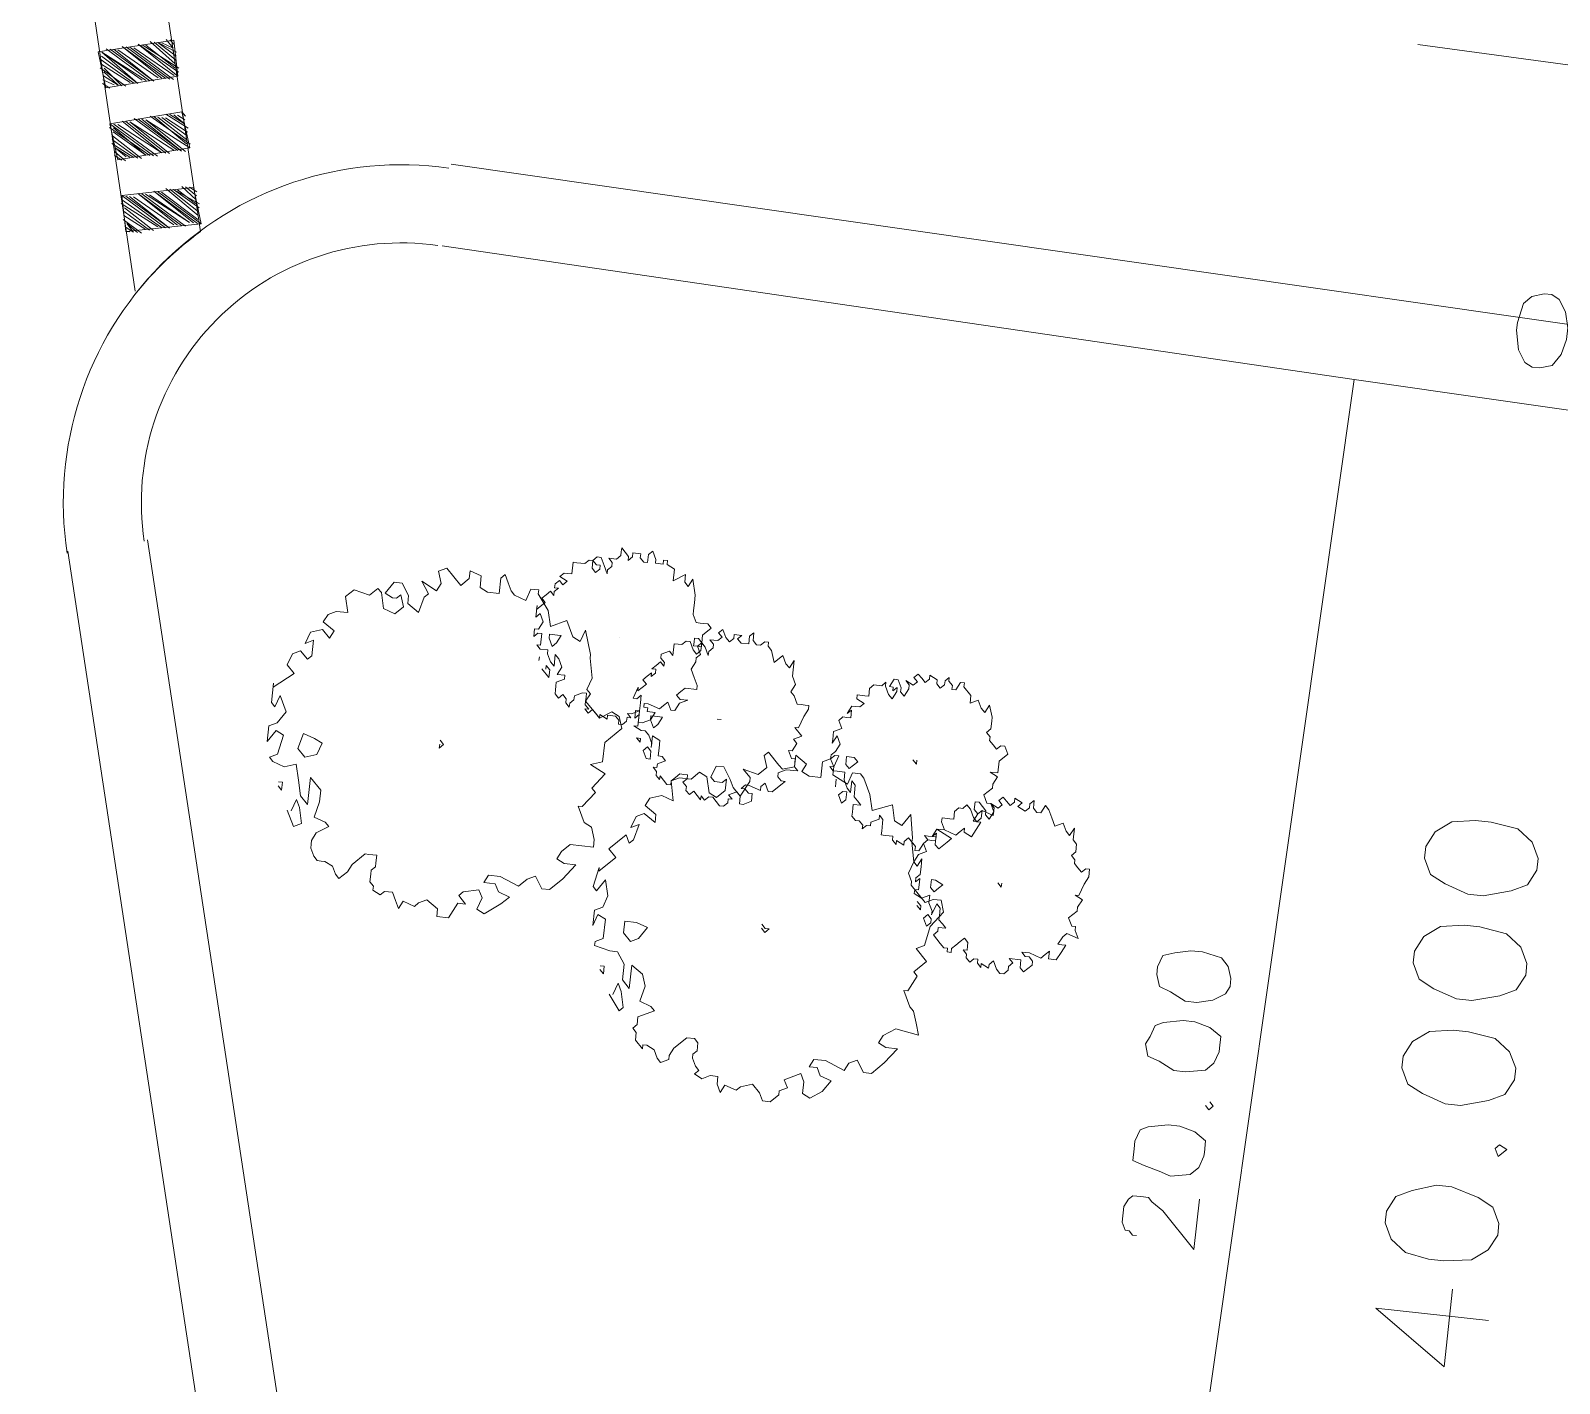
# Model space of a CAD drawing. Header units: metres. Extents: x -977055 to 805873, y -1033982 to 242021.
# Drawn here: x 2743.72 to 2764.55, y 965.5 to 983.92 of the extents above; entities that cross this region are included whole.
import ezdxf

# ---------------------------------------------------------------- set-up
doc = ezdxf.new("R2010")
doc.units = ezdxf.units.M
for name, color, linetype in [('PDF_acera', 7, 'Continuous'), ('PDF_areas por lote', 7, 'Continuous'), ('PDF_COTAS', 7, 'Continuous'), ('PDF_linea de centro', 7, 'Continuous'), ('PDF_LOTES', 7, 'Continuous'), ('PDF_PASO DE CEBRA', 7, 'Continuous'), ('PDF_PLANTAS', 7, 'Continuous')]:
    doc.layers.add(name, color=color, linetype=linetype)

# ---------------------------------------------------------------- blocks, each defined once
blk = doc.blocks.new('CALLE')
at = {"layer": 'PDF_acera', "lineweight": 9}
for points in [[(-63.249984, -265.02336), (-35.943264, -257.82624)], [(-63.038304, -265.87008), (-35.731584, -258.67296)], [(-33.65712, -302.406048), (-32.768064, -302.533056), (-31.624992, -269.934336), (-31.32864, -261.509472)], [(-32.59872, -271.500768), (-32.217696, -261.509472)]]:
    blk.add_lwpolyline(points, dxfattribs=at)
for radius, start, end in [(3.662064, 357.9894971, 104.7491463), (2.815344, 357.9895017, 104.7491377)]:
    blk.add_arc((-35.03304, -261.361296), radius, start, end, dxfattribs=at)
at = {"layer": 'PDF_areas por lote', "lineweight": 9}
blk.add_lwpolyline([(-42.590016, -274.040928), (-42.590016, -272.813184), (-43.140384, -273.617568), (-42.293664, -273.617568)], dxfattribs=at)
for points in [[(-41.658624, -272.813184), (-41.827968, -272.897856), (-41.954976, -273.0672), (-41.997312, -273.321216), (-41.997312, -273.49056), (-41.954976, -273.786912), (-41.827968, -273.956256), (-41.658624, -274.040928), (-41.531616, -274.040928), (-41.362272, -273.956256), (-41.2776, -273.786912), (-41.192928, -273.49056), (-41.192928, -273.321216), (-41.2776, -273.0672), (-41.362272, -272.897856), (-41.531616, -272.813184)], [(-39.965184, -272.813184), (-40.134528, -272.897856), (-40.2192, -273.0672), (-40.303872, -273.321216), (-40.303872, -273.49056), (-40.2192, -273.786912), (-40.134528, -273.956256), (-39.965184, -274.040928), (-39.838176, -274.040928), (-39.668832, -273.956256), (-39.541824, -273.786912), (-39.499488, -273.49056), (-39.499488, -273.321216), (-39.541824, -273.0672), (-39.668832, -272.897856), (-39.838176, -272.813184)], [(-38.822112, -272.813184), (-38.991456, -272.897856), (-39.076128, -273.0672), (-39.1608, -273.321216), (-39.1608, -273.49056), (-39.076128, -273.786912), (-38.991456, -273.956256), (-38.822112, -274.040928), (-38.695104, -274.040928), (-38.52576, -273.956256), (-38.398752, -273.786912), (-38.356416, -273.49056), (-38.356416, -273.321216), (-38.398752, -273.0672), (-38.52576, -272.897856), (-38.695104, -272.813184)], [(-37.67904, -272.813184), (-37.848384, -272.897856), (-37.933056, -273.0672), (-38.017728, -273.321216), (-38.017728, -273.49056), (-37.933056, -273.786912), (-37.848384, -273.956256), (-37.67904, -274.040928), (-37.552032, -274.040928), (-37.382688, -273.956256), (-37.25568, -273.786912), (-37.213344, -273.49056), (-37.213344, -273.321216), (-37.25568, -273.0672), (-37.382688, -272.897856), (-37.552032, -272.813184)], [(-40.727232, -273.91392), (-40.811904, -273.956256), (-40.727232, -274.040928), (-40.684896, -273.956256)]]:
    blk.add_lwpolyline(points, close=True, dxfattribs=at)
at = {"layer": 'PDF_COTAS', "lineweight": 9}
for points in [[(-42.081984, -270.146016), (-42.081984, -270.10368), (-42.039648, -270.061344), (-42.039648, -270.019008), (-41.954976, -269.976672), (-41.785632, -269.976672), (-41.70096, -270.019008), (-41.658624, -270.061344), (-41.658624, -270.146016), (-41.658624, -270.230688), (-41.70096, -270.273024), (-41.785632, -270.400032), (-42.166656, -270.781056), (-41.616288, -270.781056)], [(-40.600224, -270.73872), (-40.64256, -270.781056), (-40.600224, -270.823392), (-40.557888, -270.781056)]]:
    blk.add_lwpolyline(points, dxfattribs=at)
for points in [[(-41.150592, -270.019008), (-41.2776, -270.019008), (-41.319936, -270.146016), (-41.362272, -270.31536), (-41.404608, -270.442368), (-41.362272, -270.654048), (-41.2776, -270.73872), (-41.150592, -270.781056), (-41.108256, -270.781056), (-40.981248, -270.781056), (-40.896576, -270.654048), (-40.85424, -270.484704), (-40.85424, -270.357696), (-40.896576, -270.146016), (-40.938912, -270.061344), (-41.06592, -270.019008)], [(-40.00752, -270.019008), (-40.134528, -270.061344), (-40.176864, -270.188352), (-40.261536, -270.357696), (-40.261536, -270.484704), (-40.2192, -270.696384), (-40.134528, -270.781056), (-40.00752, -270.823392), (-39.965184, -270.823392), (-39.838176, -270.823392), (-39.753504, -270.696384), (-39.711168, -270.52704), (-39.711168, -270.400032), (-39.753504, -270.188352), (-39.79584, -270.10368), (-39.922848, -270.061344)], [(-39.245472, -270.061344), (-39.37248, -270.10368), (-39.414816, -270.230688), (-39.499488, -270.400032), (-39.499488, -270.52704), (-39.457152, -270.696384), (-39.37248, -270.823392), (-39.287808, -270.865728), (-39.203136, -270.865728), (-39.076128, -270.823392), (-38.991456, -270.73872), (-38.94912, -270.52704), (-38.94912, -270.400032), (-38.991456, -270.230688), (-39.033792, -270.10368), (-39.1608, -270.061344)], [(-32.260032, -273.49056), (-32.217696, -273.617568), (-32.090688, -273.70224), (-31.921344, -273.744576), (-31.794336, -273.744576), (-31.624992, -273.70224), (-31.497984, -273.617568), (-31.455648, -273.532896), (-31.455648, -273.448224), (-31.497984, -273.321216), (-31.582656, -273.236544), (-31.794336, -273.194208), (-31.879008, -273.194208), (-32.090688, -273.236544), (-32.217696, -273.321216), (-32.260032, -273.405888)]]:
    blk.add_lwpolyline(points, close=True, dxfattribs=at)
at = {"layer": 'PDF_linea de centro', "lineweight": 9}
blk.add_lwpolyline([(-28.915488, -271.79712), (-29.00016, -274.97232)], dxfattribs=at)
at = {"layer": 'PDF_LOTES', "lineweight": 20}
blk.add_lwpolyline([(-32.59872, -271.500768), (-32.937408, -281.11104), (-48.89808, -280.560672), (-48.559392, -270.9504)], close=True, dxfattribs=at)
at = {"layer": 'PDF_PASO DE CEBRA', "lineweight": 9}
blk.add_lwpolyline([(-33.064416, -258.2496), (-25.570944, -256.302144), (-25.570944, -257.106528), (-32.344704, -258.88464, 0.067212622), (-33.100321, -258.250776)], format="xyb", dxfattribs=at)
for points in [[(-30.6936, -258.46128), (-30.312576, -258.376608), (-30.524256, -257.572224), (-30.90528, -257.699232)], [(-31.455648, -258.67296), (-31.074624, -258.545952), (-31.286304, -257.783904), (-31.667328, -257.910912)], [(-32.260032, -258.88464), (-31.879008, -258.757632), (-32.048352, -257.995584), (-32.429376, -258.080256)]]:
    blk.add_lwpolyline(points, close=True, dxfattribs=at)
for points in [[(-30.90528, -257.741568), (-30.862944, -257.656896)], [(-30.90528, -257.699232), (-30.90528, -257.699232)], [(-30.862944, -257.910912), (-30.6936, -257.61456)], [(-30.862944, -257.783904), (-30.820608, -257.656896)], [(-30.778272, -257.656896), (-30.862944, -257.82624), (-30.735936, -257.656896)], [(-30.862944, -257.868576), (-30.6936, -257.656896)], [(-30.820608, -257.953248), (-30.651264, -257.61456)], [(-30.820608, -257.995584), (-30.608928, -257.61456)], [(-30.566592, -257.61456), (-30.820608, -258.03792), (-30.524256, -257.61456), (-30.778272, -258.080256)], [(-30.778272, -258.122592), (-30.524256, -257.61456)], [(-30.778272, -258.164928), (-30.48192, -257.656896)], [(-30.48192, -257.699232), (-30.778272, -258.207264), (-30.48192, -257.741568)], [(-31.667328, -257.953248), (-31.624992, -257.868576)], [(-31.667328, -257.995584), (-31.582656, -257.868576)], [(-31.624992, -258.080256), (-31.497984, -257.82624)], [(-31.624992, -258.122592), (-31.455648, -257.82624)], [(-31.624992, -258.164928), (-31.413312, -257.82624)], [(-31.624992, -257.995584), (-31.54032, -257.868576), (-31.624992, -258.03792)], [(-31.582656, -258.2496), (-31.32864, -257.783904)], [(-31.582656, -258.291936), (-31.286304, -257.783904)], [(-31.370976, -257.82624), (-31.582656, -258.207264), (-31.32864, -257.82624)], [(-31.582656, -258.334272), (-31.286304, -257.82624)], [(-31.286304, -257.868576), (-31.54032, -258.376608), (-31.243968, -257.910912)], [(-30.735936, -258.2496), (-30.48192, -257.783904)], [(-30.735936, -258.291936), (-30.439584, -257.82624), (-30.735936, -258.334272)], [(-30.735936, -258.376608), (-30.439584, -257.868576)], [(-32.429376, -258.2496), (-32.302368, -258.03792)], [(-32.38704, -258.291936), (-32.260032, -258.03792)], [(-32.38704, -258.334272), (-32.217696, -258.03792)], [(-32.38704, -258.376608), (-32.17536, -258.03792), (-32.38704, -258.376608)], [(-32.344704, -258.418944), (-32.133024, -257.995584)], [(-32.344704, -258.46128), (-32.090688, -257.995584)], [(-32.344704, -258.503616), (-32.048352, -257.995584)], [(-32.048352, -258.03792), (-32.344704, -258.545952), (-32.048352, -258.080256)], [(-31.667328, -257.910912), (-31.667328, -257.910912)], [(-31.54032, -258.418944), (-31.243968, -257.953248)], [(-31.54032, -258.46128), (-31.243968, -257.995584), (-31.497984, -258.503616)], [(-31.497984, -258.545952), (-31.201632, -258.03792)], [(-30.735936, -258.418944), (-30.439584, -257.910912)], [(-30.6936, -258.418944), (-30.439584, -257.953248)], [(-30.6936, -258.46128), (-30.397248, -257.995584), (-30.651264, -258.46128)], [(-30.608928, -258.46128), (-30.397248, -258.03792)], [(-32.429376, -258.122592), (-32.429376, -258.080256)], [(-32.38704, -258.080256), (-32.429376, -258.164928), (-32.344704, -258.080256), (-32.429376, -258.207264)], [(-32.302368, -258.588288), (-32.048352, -258.122592)], [(-32.302368, -258.630624), (-32.006016, -258.164928), (-32.302368, -258.67296)], [(-32.302368, -258.715296), (-32.006016, -258.207264)], [(-31.201632, -258.080256), (-31.497984, -258.588288), (-31.201632, -258.122592)], [(-31.497984, -258.630624), (-31.201632, -258.164928), (-31.455648, -258.67296)], [(-31.413312, -258.67296), (-31.159296, -258.207264)], [(-30.608928, -258.418944), (-30.397248, -258.080256)], [(-30.566592, -258.418944), (-30.354912, -258.122592)], [(-30.524256, -258.418944), (-30.354912, -258.164928)], [(-30.48192, -258.418944), (-30.354912, -258.207264), (-30.439584, -258.418944)], [(-32.006016, -258.2496), (-32.260032, -258.757632), (-32.006016, -258.291936)], [(-32.260032, -258.799968), (-31.96368, -258.334272), (-32.260032, -258.842304)], [(-32.260032, -258.88464), (-31.96368, -258.376608)], [(-31.413312, -258.630624), (-31.159296, -258.2496)], [(-31.370976, -258.630624), (-31.159296, -258.291936)], [(-31.32864, -258.630624), (-31.159296, -258.334272)], [(-31.286304, -258.630624), (-31.159296, -258.376608)], [(-31.243968, -258.630624), (-31.11696, -258.376608)], [(-30.354912, -258.2496), (-30.397248, -258.376608), (-30.312576, -258.291936)], [(-30.354912, -258.376608), (-30.312576, -258.334272)], [(-32.217696, -258.842304), (-31.96368, -258.418944)], [(-32.17536, -258.842304), (-31.921344, -258.46128)], [(-32.133024, -258.842304), (-31.921344, -258.503616)], [(-32.090688, -258.842304), (-31.921344, -258.545952), (-32.048352, -258.842304)], [(-31.11696, -258.418944), (-31.201632, -258.588288), (-31.11696, -258.46128)], [(-31.159296, -258.588288), (-31.11696, -258.503616)], [(-31.11696, -258.588288), (-31.074624, -258.545952)], [(-32.048352, -258.799968), (-31.921344, -258.588288)], [(-32.006016, -258.799968), (-31.879008, -258.630624)], [(-31.96368, -258.799968), (-31.879008, -258.67296)], [(-31.921344, -258.799968), (-31.879008, -258.715296)], [(-31.879008, -258.757632), (-31.879008, -258.757632)]]:
    blk.add_lwpolyline(points, dxfattribs=at)
at = {"layer": 'PDF_PLANTAS', "lineweight": 9}
for points in [[(-35.77392, -262.610208), (-35.689248, -262.567872), (-35.731584, -262.525536), (-35.900928, -262.525536), (-35.900928, -262.398528), (-35.858592, -262.313856), (-35.731584, -262.313856), (-35.689248, -262.186848), (-35.77392, -262.186848), (-35.858592, -262.102176), (-35.77392, -262.017504), (-35.689248, -261.932832), (-35.731584, -261.84816), (-35.858592, -261.890496), (-35.943264, -261.84816), (-35.858592, -261.678816), (-35.9856, -261.763488), (-36.027936, -261.721152), (-36.19728, -261.678816), (-36.112608, -261.551808), (-36.027936, -261.551808), (-35.900928, -261.467136), (-35.900928, -261.382464), (-36.027936, -261.297792), (-36.070272, -261.382464), (-36.070272, -261.4248), (-36.027936, -261.467136), (-36.154944, -261.509472), (-36.239616, -261.4248), (-36.19728, -261.297792), (-36.027936, -261.255456), (-35.9856, -261.21312), (-36.070272, -261.128448), (-36.027936, -260.959104), (-36.112608, -260.874432), (-36.281952, -260.916768), (-36.281952, -260.78976), (-36.324288, -260.705088), (-36.40896, -260.662752), (-36.493632, -260.78976), (-36.578304, -260.747424), (-36.493632, -260.662752), (-36.535968, -260.535744), (-36.662976, -260.493408), (-36.62064, -260.57808), (-36.789984, -260.57808), (-36.83232, -260.535744), (-36.747648, -260.451072), (-36.789984, -260.3664), (-36.916992, -260.324064), (-37.001664, -260.408736), (-37.171008, -260.197056), (-37.128672, -260.197056), (-37.340352, -260.197056), (-37.382688, -260.239392), (-37.25568, -260.281728), (-37.425024, -260.3664), (-37.552032, -260.281728), (-37.594368, -260.197056), (-37.763712, -260.197056), (-37.636704, -260.281728), (-37.67904, -260.3664), (-37.89072, -260.324064), (-37.933056, -260.239392), (-37.975392, -260.281728), (-38.017728, -260.408736), (-37.975392, -260.535744), (-38.144736, -260.57808), (-38.31408, -260.620416), (-38.398752, -260.705088), (-38.1024, -260.705088), (-38.229408, -260.832096), (-38.356416, -260.832096), (-38.52576, -260.78976), (-38.568096, -260.916768), (-38.610432, -260.959104), (-38.695104, -260.832096), (-38.779776, -260.78976), (-38.822112, -260.78976), (-38.864448, -260.78976), (-38.94912, -260.832096), (-38.991456, -260.874432), (-38.991456, -260.916768), (-38.991456, -260.959104), (-39.033792, -261.043776), (-39.118464, -261.086112), (-39.1608, -261.128448), (-39.118464, -261.170784), (-39.076128, -261.21312), (-38.991456, -261.255456), (-38.864448, -261.382464), (-38.864448, -261.4248), (-38.864448, -261.509472), (-38.94912, -261.509472), (-38.991456, -261.509472), (-39.033792, -261.467136), (-39.076128, -261.467136), (-39.1608, -261.467136), (-39.203136, -261.509472), (-39.245472, -261.509472), (-39.287808, -261.594144), (-39.245472, -261.63648), (-39.245472, -261.721152), (-39.330144, -261.763488), (-39.414816, -261.805824), (-39.330144, -261.84816), (-39.37248, -261.975168), (-39.330144, -262.017504), (-39.287808, -262.102176), (-39.37248, -262.229184), (-39.457152, -262.229184), (-39.457152, -262.356192), (-39.37248, -262.398528), (-39.287808, -262.440864), (-39.287808, -262.525536), (-39.203136, -262.440864), (-39.1608, -262.4832), (-39.118464, -262.652544), (-39.203136, -262.69488), (-39.330144, -262.652544), (-39.37248, -262.737216), (-39.245472, -262.90656), (-39.1608, -262.991232), (-39.118464, -262.864224), (-39.033792, -262.821888), (-39.033792, -262.69488), (-38.94912, -262.737216), (-38.94912, -262.864224), (-39.033792, -263.075904), (-38.94912, -263.160576), (-38.906784, -263.245248), (-39.033792, -263.32992), (-39.033792, -263.414592), (-38.906784, -263.5416), (-38.73744, -263.668608), (-38.73744, -263.5416), (-38.695104, -263.456928), (-38.610432, -263.499264), (-38.52576, -263.583936), (-38.52576, -263.837952), (-38.441088, -263.837952), (-38.31408, -263.795616), (-38.271744, -263.710944), (-38.1024, -263.626272), (-38.1024, -263.668608), (-37.933056, -263.795616), (-37.89072, -263.75328), (-37.721376, -263.880288), (-37.636704, -263.710944), (-37.594368, -263.837952), (-37.382688, -263.837952), (-37.213344, -264.007296), (-37.086336, -263.96496), (-37.044, -263.880288), (-37.128672, -263.75328), (-37.044, -263.668608), (-36.959328, -263.583936), (-36.874656, -263.626272), (-36.83232, -263.583936), (-36.705312, -263.626272), (-36.493632, -263.583936), (-36.451296, -263.583936), (-36.19728, -263.499264), (-36.324288, -263.456928), (-36.281952, -263.372256), (-36.112608, -263.287584), (-36.19728, -263.11824), (-36.027936, -263.075904), (-35.858592, -262.948896), (-35.816256, -262.948896), (-35.816256, -262.864224), (-35.943264, -262.821888), (-35.900928, -262.69488), (-35.858592, -262.652544)], [(-37.636704, -260.57808), (-37.806048, -260.535744), (-37.89072, -260.620416), (-37.848384, -260.747424), (-37.721376, -260.78976), (-37.67904, -260.705088)], [(-35.35056, -264.17664), (-35.265888, -264.134304), (-35.308224, -264.091968), (-35.392896, -264.091968), (-35.392896, -264.049632), (-35.35056, -264.007296), (-35.308224, -264.007296), (-35.308224, -263.922624), (-35.35056, -263.922624), (-35.392896, -263.880288), (-35.35056, -263.880288), (-35.265888, -263.795616), (-35.308224, -263.795616), (-35.35056, -263.795616), (-35.392896, -263.75328), (-35.392896, -263.668608), (-35.435232, -263.710944), (-35.477568, -263.710944), (-35.519904, -263.668608), (-35.56224, -263.668608), (-35.477568, -263.626272), (-35.392896, -263.583936), (-35.392896, -263.5416), (-35.435232, -263.499264), (-35.477568, -263.5416), (-35.477568, -263.583936), (-35.519904, -263.583936), (-35.56224, -263.5416), (-35.519904, -263.499264), (-35.435232, -263.499264), (-35.435232, -263.456928), (-35.477568, -263.414592), (-35.477568, -263.32992), (-35.477568, -263.287584), (-35.604576, -263.287584), (-35.604576, -263.245248), (-35.604576, -263.202912), (-35.646912, -263.160576), (-35.689248, -263.245248), (-35.731584, -263.202912), (-35.689248, -263.160576), (-35.731584, -263.11824), (-35.77392, -263.11824), (-35.77392, -263.160576), (-35.816256, -263.11824), (-35.858592, -263.11824), (-35.816256, -263.075904), (-35.858592, -263.033568), (-35.900928, -262.991232), (-35.943264, -263.033568), (-36.027936, -262.948896), (-35.9856, -262.948896), (-36.112608, -262.948896), (-36.070272, -262.991232), (-36.154944, -263.033568), (-36.239616, -262.991232), (-36.239616, -262.948896), (-36.324288, -262.948896), (-36.281952, -262.991232), (-36.281952, -263.033568), (-36.40896, -263.033568), (-36.40896, -262.991232), (-36.451296, -263.033568), (-36.451296, -263.11824), (-36.493632, -263.11824), (-36.578304, -263.160576), (-36.62064, -263.202912), (-36.493632, -263.202912), (-36.535968, -263.245248), (-36.62064, -263.287584), (-36.705312, -263.245248), (-36.705312, -263.32992), (-36.747648, -263.32992), (-36.789984, -263.245248), (-36.83232, -263.245248), (-36.874656, -263.245248), (-36.916992, -263.245248), (-36.959328, -263.287584), (-36.916992, -263.32992), (-36.959328, -263.372256), (-37.001664, -263.372256), (-37.044, -263.414592), (-37.001664, -263.414592), (-36.959328, -263.456928), (-36.916992, -263.456928), (-36.874656, -263.5416), (-36.874656, -263.583936), (-36.916992, -263.583936), (-36.959328, -263.583936), (-37.001664, -263.583936), (-37.044, -263.626272), (-37.044, -263.583936), (-37.086336, -263.626272), (-37.044, -263.668608), (-37.086336, -263.710944), (-37.128672, -263.75328), (-37.086336, -263.75328), (-37.128672, -263.837952), (-37.086336, -263.837952), (-37.086336, -263.922624), (-37.128672, -263.96496), (-37.171008, -263.96496), (-37.171008, -264.007296), (-37.128672, -264.049632), (-37.086336, -264.049632), (-37.086336, -264.091968), (-37.044, -264.049632), (-37.044, -264.091968), (-37.001664, -264.17664), (-37.044, -264.17664), (-37.128672, -264.17664), (-37.128672, -264.218976), (-37.086336, -264.303648), (-37.001664, -264.345984), (-37.001664, -264.261312), (-36.959328, -264.261312), (-36.959328, -264.218976), (-36.916992, -264.218976), (-36.916992, -264.261312), (-36.959328, -264.38832), (-36.916992, -264.430656), (-36.874656, -264.472992), (-36.959328, -264.515328), (-36.959328, -264.557664), (-36.874656, -264.6), (-36.83232, -264.684672), (-36.83232, -264.6), (-36.789984, -264.557664), (-36.747648, -264.6), (-36.705312, -264.642336), (-36.705312, -264.769344), (-36.662976, -264.769344), (-36.578304, -264.727008), (-36.493632, -264.684672), (-36.40896, -264.727008), (-36.366624, -264.727008), (-36.324288, -264.769344), (-36.239616, -264.727008), (-36.239616, -264.769344), (-36.112608, -264.769344), (-36.027936, -264.854016), (-35.9856, -264.81168), (-35.9856, -264.769344), (-35.9856, -264.727008), (-35.9856, -264.684672), (-35.900928, -264.642336), (-35.858592, -264.642336), (-35.77392, -264.642336), (-35.689248, -264.642336), (-35.519904, -264.6), (-35.604576, -264.557664), (-35.56224, -264.515328), (-35.477568, -264.515328), (-35.56224, -264.38832), (-35.435232, -264.38832), (-35.392896, -264.303648), (-35.35056, -264.303648), (-35.35056, -264.261312), (-35.392896, -264.261312), (-35.392896, -264.17664)], [(-36.281952, -263.11824), (-36.324288, -263.11824), (-36.40896, -263.160576), (-36.366624, -263.202912), (-36.281952, -263.245248), (-36.281952, -263.202912)], [(-37.382688, -266.335776), (-37.298016, -266.29344), (-37.340352, -266.208768), (-37.509696, -266.208768), (-37.509696, -266.08176), (-37.46736, -265.997088), (-37.382688, -266.039424), (-37.298016, -265.912416), (-37.425024, -265.912416), (-37.46736, -265.785408), (-37.425024, -265.743072), (-37.298016, -265.616064), (-37.340352, -265.573728), (-37.46736, -265.616064), (-37.552032, -265.531392), (-37.509696, -265.362048), (-37.594368, -265.44672), (-37.636704, -265.44672), (-37.806048, -265.362048), (-37.721376, -265.277376), (-37.636704, -265.23504), (-37.509696, -265.150368), (-37.509696, -265.065696), (-37.636704, -265.02336), (-37.67904, -265.065696), (-37.67904, -265.150368), (-37.636704, -265.192704), (-37.763712, -265.192704), (-37.848384, -265.108032), (-37.806048, -265.02336), (-37.636704, -264.981024), (-37.594368, -264.896352), (-37.67904, -264.81168), (-37.67904, -264.684672), (-37.721376, -264.6), (-37.933056, -264.642336), (-37.89072, -264.515328), (-37.933056, -264.38832), (-38.017728, -264.345984), (-38.1024, -264.472992), (-38.187072, -264.472992), (-38.1024, -264.345984), (-38.144736, -264.261312), (-38.271744, -264.218976), (-38.229408, -264.303648), (-38.398752, -264.261312), (-38.441088, -264.218976), (-38.356416, -264.17664), (-38.441088, -264.091968), (-38.52576, -264.007296), (-38.610432, -264.091968), (-38.779776, -263.922624), (-38.73744, -263.922624), (-38.94912, -263.880288), (-38.991456, -263.922624), (-38.864448, -264.007296), (-39.033792, -264.049632), (-39.1608, -264.007296), (-39.203136, -263.922624), (-39.37248, -263.922624), (-39.245472, -263.96496), (-39.287808, -264.049632), (-39.499488, -264.049632), (-39.541824, -263.96496), (-39.58416, -263.96496), (-39.626496, -264.134304), (-39.626496, -264.218976), (-39.753504, -264.303648), (-39.922848, -264.303648), (-40.00752, -264.38832), (-39.753504, -264.38832), (-39.838176, -264.515328), (-39.965184, -264.557664), (-40.134528, -264.515328), (-40.176864, -264.642336), (-40.2192, -264.684672), (-40.303872, -264.515328), (-40.388544, -264.515328), (-40.43088, -264.472992), (-40.473216, -264.515328), (-40.557888, -264.515328), (-40.64256, -264.6), (-40.600224, -264.6), (-40.600224, -264.642336), (-40.64256, -264.727008), (-40.727232, -264.769344), (-40.769568, -264.81168), (-40.727232, -264.896352), (-40.684896, -264.896352), (-40.600224, -264.938688), (-40.473216, -265.065696), (-40.473216, -265.150368), (-40.515552, -265.192704), (-40.557888, -265.192704), (-40.600224, -265.192704), (-40.64256, -265.150368), (-40.684896, -265.150368), (-40.769568, -265.192704), (-40.811904, -265.23504), (-40.85424, -265.192704), (-40.896576, -265.277376), (-40.85424, -265.362048), (-40.85424, -265.44672), (-40.938912, -265.44672), (-41.023584, -265.489056), (-40.938912, -265.531392), (-40.981248, -265.6584), (-40.938912, -265.700736), (-40.896576, -265.827744), (-40.981248, -265.912416), (-41.06592, -265.954752), (-41.06592, -266.039424), (-40.981248, -266.124096), (-40.938912, -266.124096), (-40.896576, -266.208768), (-40.811904, -266.166432), (-40.727232, -266.335776), (-40.811904, -266.378112), (-40.938912, -266.378112), (-40.981248, -266.462784), (-40.896576, -266.589792), (-40.769568, -266.674464), (-40.727232, -266.547456), (-40.64256, -266.50512), (-40.64256, -266.420448), (-40.557888, -266.462784), (-40.557888, -266.589792), (-40.64256, -266.801472), (-40.557888, -266.843808), (-40.515552, -266.92848), (-40.64256, -267.013152), (-40.64256, -267.097824), (-40.515552, -267.224832), (-40.346208, -267.35184), (-40.346208, -267.224832), (-40.303872, -267.14016), (-40.2192, -267.182496), (-40.134528, -267.309504), (-40.176864, -267.56352), (-40.049856, -267.521184), (-39.922848, -267.478848), (-39.880512, -267.436512), (-39.711168, -267.35184), (-39.711168, -267.394176), (-39.541824, -267.478848), (-39.499488, -267.436512), (-39.37248, -267.56352), (-39.245472, -267.436512), (-39.203136, -267.521184), (-38.991456, -267.56352), (-38.822112, -267.690528), (-38.695104, -267.648192), (-38.695104, -267.56352), (-38.73744, -267.478848), (-38.652768, -267.394176), (-38.568096, -267.309504), (-38.52576, -267.309504), (-38.441088, -267.267168), (-38.31408, -267.309504), (-38.1024, -267.267168), (-38.060064, -267.267168), (-37.806048, -267.224832), (-37.933056, -267.14016), (-37.89072, -267.055488), (-37.721376, -267.013152), (-37.806048, -266.801472), (-37.636704, -266.759136), (-37.46736, -266.674464), (-37.425024, -266.632128), (-37.425024, -266.547456), (-37.552032, -266.50512), (-37.509696, -266.420448), (-37.46736, -266.335776)], [(-36.112608, -265.319712), (-36.027936, -265.319712), (-36.070272, -265.277376), (-36.154944, -265.277376), (-36.154944, -265.192704), (-36.112608, -265.150368), (-36.070272, -265.192704), (-36.070272, -265.108032), (-36.112608, -265.108032), (-36.154944, -265.065696), (-36.112608, -265.02336), (-36.027936, -264.981024), (-36.070272, -264.938688), (-36.112608, -264.981024), (-36.154944, -264.938688), (-36.154944, -264.854016), (-36.19728, -264.896352), (-36.239616, -264.896352), (-36.281952, -264.854016), (-36.324288, -264.854016), (-36.239616, -264.81168), (-36.154944, -264.727008), (-36.154944, -264.684672), (-36.19728, -264.684672), (-36.239616, -264.684672), (-36.239616, -264.727008), (-36.19728, -264.769344), (-36.281952, -264.769344), (-36.324288, -264.727008), (-36.281952, -264.684672), (-36.19728, -264.642336), (-36.19728, -264.6), (-36.239616, -264.557664), (-36.239616, -264.515328), (-36.239616, -264.472992), (-36.366624, -264.472992), (-36.324288, -264.430656), (-36.366624, -264.345984), (-36.40896, -264.345984), (-36.451296, -264.38832), (-36.493632, -264.38832), (-36.451296, -264.345984), (-36.493632, -264.303648), (-36.535968, -264.261312), (-36.535968, -264.303648), (-36.578304, -264.303648), (-36.62064, -264.261312), (-36.578304, -264.261312), (-36.62064, -264.218976), (-36.662976, -264.17664), (-36.705312, -264.218976), (-36.789984, -264.134304), (-36.747648, -264.134304), (-36.874656, -264.091968), (-36.874656, -264.134304), (-36.83232, -264.17664), (-36.916992, -264.17664), (-37.001664, -264.17664), (-37.001664, -264.134304), (-37.086336, -264.134304), (-37.044, -264.17664), (-37.171008, -264.17664), (-37.171008, -264.134304), (-37.213344, -264.218976), (-37.213344, -264.261312), (-37.25568, -264.303648), (-37.340352, -264.345984), (-37.382688, -264.345984), (-37.25568, -264.345984), (-37.298016, -264.430656), (-37.382688, -264.430656), (-37.46736, -264.430656), (-37.46736, -264.472992), (-37.509696, -264.515328), (-37.552032, -264.430656), (-37.594368, -264.430656), (-37.594368, -264.38832), (-37.636704, -264.430656), (-37.67904, -264.430656), (-37.721376, -264.472992), (-37.67904, -264.472992), (-37.721376, -264.515328), (-37.763712, -264.557664), (-37.763712, -264.6), (-37.721376, -264.6), (-37.67904, -264.642336), (-37.636704, -264.684672), (-37.636704, -264.727008), (-37.636704, -264.769344), (-37.67904, -264.769344), (-37.721376, -264.727008), (-37.763712, -264.769344), (-37.806048, -264.769344), (-37.848384, -264.81168), (-37.806048, -264.854016), (-37.848384, -264.896352), (-37.89072, -264.938688), (-37.848384, -264.938688), (-37.89072, -264.981024), (-37.848384, -265.02336), (-37.848384, -265.065696), (-37.89072, -265.108032), (-37.933056, -265.150368), (-37.933056, -265.192704), (-37.89072, -265.23504), (-37.848384, -265.23504), (-37.848384, -265.277376), (-37.806048, -265.23504), (-37.763712, -265.319712), (-37.806048, -265.362048), (-37.89072, -265.362048), (-37.89072, -265.404384), (-37.848384, -265.489056), (-37.763712, -265.489056), (-37.763712, -265.44672), (-37.721376, -265.404384), (-37.721376, -265.362048), (-37.67904, -265.404384), (-37.67904, -265.44672), (-37.721376, -265.573728), (-37.67904, -265.573728), (-37.636704, -265.616064), (-37.721376, -265.6584), (-37.721376, -265.700736), (-37.636704, -265.785408), (-37.594368, -265.827744), (-37.594368, -265.785408), (-37.552032, -265.743072), (-37.509696, -265.743072), (-37.46736, -265.827744), (-37.46736, -265.954752), (-37.425024, -265.912416), (-37.340352, -265.912416), (-37.340352, -265.87008), (-37.25568, -265.827744), (-37.25568, -265.87008), (-37.171008, -265.912416), (-37.128672, -265.87008), (-37.086336, -265.954752), (-37.001664, -265.87008), (-37.001664, -265.912416), (-36.874656, -265.954752), (-36.789984, -265.997088), (-36.747648, -265.997088), (-36.747648, -265.954752), (-36.747648, -265.912416), (-36.747648, -265.87008), (-36.662976, -265.827744), (-36.62064, -265.785408), (-36.535968, -265.827744), (-36.451296, -265.785408), (-36.281952, -265.785408), (-36.366624, -265.743072), (-36.324288, -265.700736), (-36.239616, -265.6584), (-36.324288, -265.573728), (-36.19728, -265.531392), (-36.154944, -265.489056), (-36.112608, -265.489056), (-36.112608, -265.44672), (-36.154944, -265.404384), (-36.154944, -265.362048)], [(-37.298016, -264.17664), (-37.340352, -264.218976), (-37.298016, -264.218976)], [(-39.287808, -264.261312), (-39.414816, -264.261312), (-39.499488, -264.345984), (-39.457152, -264.430656), (-39.330144, -264.515328), (-39.287808, -264.38832)], [(-37.425024, -264.261312), (-37.509696, -264.303648), (-37.509696, -264.345984), (-37.425024, -264.345984), (-37.382688, -264.303648)], [(-37.044, -264.303648), (-37.086336, -264.303648), (-37.171008, -264.345984), (-37.128672, -264.38832), (-37.044, -264.430656), (-37.044, -264.345984)], [(-36.324288, -267.478848), (-36.281952, -267.478848), (-36.324288, -267.436512), (-36.366624, -267.436512), (-36.40896, -267.394176), (-36.366624, -267.35184), (-36.324288, -267.35184), (-36.281952, -267.267168), (-36.324288, -267.267168), (-36.366624, -267.224832), (-36.324288, -267.182496), (-36.281952, -267.14016), (-36.324288, -267.097824), (-36.366624, -267.14016), (-36.40896, -267.097824), (-36.366624, -267.013152), (-36.40896, -267.055488), (-36.451296, -267.055488), (-36.535968, -267.013152), (-36.493632, -266.970816), (-36.451296, -266.970816), (-36.366624, -266.92848), (-36.366624, -266.886144), (-36.451296, -266.843808), (-36.451296, -266.886144), (-36.493632, -266.886144), (-36.451296, -266.92848), (-36.493632, -266.92848), (-36.578304, -266.886144), (-36.535968, -266.843808), (-36.451296, -266.801472), (-36.40896, -266.801472), (-36.451296, -266.759136), (-36.451296, -266.674464), (-36.493632, -266.632128), (-36.578304, -266.632128), (-36.578304, -266.589792), (-36.578304, -266.50512), (-36.62064, -266.50512), (-36.662976, -266.589792), (-36.705312, -266.547456), (-36.705312, -266.50512), (-36.705312, -266.462784), (-36.789984, -266.420448), (-36.747648, -266.462784), (-36.83232, -266.462784), (-36.83232, -266.420448), (-36.83232, -266.378112), (-36.874656, -266.335776), (-36.959328, -266.378112), (-37.001664, -266.29344), (-37.086336, -266.29344), (-37.128672, -266.29344), (-37.044, -266.335776), (-37.128672, -266.378112), (-37.213344, -266.335776), (-37.25568, -266.29344), (-37.298016, -266.29344), (-37.25568, -266.335776), (-37.25568, -266.378112), (-37.382688, -266.335776), (-37.382688, -266.29344), (-37.425024, -266.335776), (-37.425024, -266.378112), (-37.425024, -266.462784), (-37.509696, -266.462784), (-37.594368, -266.50512), (-37.636704, -266.547456), (-37.509696, -266.547456), (-37.552032, -266.589792), (-37.636704, -266.589792), (-37.67904, -266.589792), (-37.721376, -266.632128), (-37.763712, -266.674464), (-37.763712, -266.589792), (-37.806048, -266.589792), (-37.848384, -266.589792), (-37.89072, -266.589792), (-37.933056, -266.632128), (-37.933056, -266.674464), (-37.975392, -266.7168), (-38.017728, -266.7168), (-37.975392, -266.759136), (-37.975392, -266.801472), (-37.933056, -266.801472), (-37.89072, -266.886144), (-37.848384, -266.886144), (-37.89072, -266.92848), (-37.933056, -266.92848), (-37.975392, -266.92848), (-38.017728, -266.92848), (-38.060064, -266.92848), (-38.060064, -266.970816), (-38.060064, -267.013152), (-38.060064, -267.055488), (-38.1024, -267.055488), (-38.144736, -267.097824), (-38.1024, -267.097824), (-38.144736, -267.182496), (-38.1024, -267.182496), (-38.060064, -267.224832), (-38.144736, -267.309504), (-38.187072, -267.309504), (-38.187072, -267.35184), (-38.1024, -267.394176), (-38.060064, -267.436512), (-38.017728, -267.394176), (-38.017728, -267.436512), (-38.017728, -267.521184), (-38.060064, -267.521184), (-38.1024, -267.521184), (-38.144736, -267.56352), (-38.060064, -267.648192), (-38.017728, -267.690528), (-37.975392, -267.605856), (-37.933056, -267.521184), (-37.933056, -267.56352), (-37.933056, -267.605856), (-37.975392, -267.732864), (-37.933056, -267.7752), (-37.89072, -267.817536), (-37.933056, -267.817536), (-37.975392, -267.902208), (-37.89072, -267.944544), (-37.806048, -267.98688), (-37.806048, -267.944544), (-37.806048, -267.902208), (-37.721376, -267.944544), (-37.67904, -267.98688), (-37.721376, -268.113888), (-37.636704, -268.113888), (-37.594368, -268.071552), (-37.594368, -268.029216), (-37.509696, -267.98688), (-37.46736, -268.029216), (-37.425024, -268.071552), (-37.382688, -268.071552), (-37.298016, -268.113888), (-37.25568, -268.029216), (-37.25568, -268.113888), (-37.128672, -268.113888), (-37.044, -268.19856), (-36.959328, -268.156224), (-36.959328, -268.113888), (-37.001664, -268.071552), (-36.959328, -268.029216), (-36.916992, -267.98688), (-36.874656, -267.98688), (-36.83232, -267.944544), (-36.789984, -267.98688), (-36.705312, -267.98688), (-36.662976, -267.98688), (-36.535968, -267.944544), (-36.62064, -267.902208), (-36.578304, -267.859872), (-36.493632, -267.817536), (-36.535968, -267.732864), (-36.451296, -267.732864), (-36.366624, -267.648192), (-36.324288, -267.648192), (-36.324288, -267.605856), (-36.40896, -267.56352), (-36.40896, -267.521184), (-36.366624, -267.521184)], [(-37.67904, -266.420448), (-37.763712, -266.462784), (-37.721376, -266.50512), (-37.636704, -266.50512), (-37.636704, -266.462784)], [(-37.25568, -266.462784), (-37.340352, -266.462784), (-37.382688, -266.50512), (-37.340352, -266.547456), (-37.298016, -266.589792), (-37.25568, -266.547456)], [(-37.552032, -268.537248), (-37.509696, -268.537248), (-37.552032, -268.494912), (-37.594368, -268.494912), (-37.636704, -268.452576), (-37.594368, -268.367904), (-37.552032, -268.41024), (-37.509696, -268.325568), (-37.552032, -268.325568), (-37.594368, -268.283232), (-37.552032, -268.240896), (-37.509696, -268.19856), (-37.552032, -268.156224), (-37.594368, -268.19856), (-37.636704, -268.156224), (-37.594368, -268.071552), (-37.67904, -268.113888), (-37.763712, -268.071552), (-37.721376, -268.029216), (-37.67904, -268.029216), (-37.594368, -267.944544), (-37.594368, -267.902208), (-37.67904, -267.902208), (-37.721376, -267.944544), (-37.67904, -267.98688), (-37.763712, -267.98688), (-37.806048, -267.944544), (-37.763712, -267.902208), (-37.67904, -267.859872), (-37.636704, -267.817536), (-37.67904, -267.7752), (-37.67904, -267.732864), (-37.721376, -267.690528), (-37.806048, -267.690528), (-37.806048, -267.648192), (-37.806048, -267.56352), (-37.848384, -267.56352), (-37.933056, -267.605856), (-37.933056, -267.56352), (-37.933056, -267.521184), (-38.017728, -267.478848), (-37.975392, -267.521184), (-38.060064, -267.521184), (-38.060064, -267.478848), (-38.060064, -267.436512), (-38.1024, -267.394176), (-38.187072, -267.436512), (-38.229408, -267.35184), (-38.31408, -267.309504), (-38.356416, -267.35184), (-38.271744, -267.394176), (-38.356416, -267.394176), (-38.441088, -267.394176), (-38.483424, -267.35184), (-38.52576, -267.35184), (-38.483424, -267.394176), (-38.52576, -267.394176), (-38.610432, -267.394176), (-38.610432, -267.35184), (-38.652768, -267.35184), (-38.695104, -267.436512), (-38.652768, -267.521184), (-38.73744, -267.521184), (-38.822112, -267.56352), (-38.864448, -267.56352), (-38.73744, -267.605856), (-38.779776, -267.648192), (-38.864448, -267.648192), (-38.906784, -267.648192), (-38.94912, -267.690528), (-38.991456, -267.732864), (-38.991456, -267.648192), (-39.033792, -267.648192), (-39.076128, -267.605856), (-39.118464, -267.648192), (-39.1608, -267.690528), (-39.203136, -267.732864), (-39.203136, -267.7752), (-39.245472, -267.7752), (-39.245472, -267.817536), (-39.203136, -267.817536), (-39.1608, -267.859872), (-39.118464, -267.902208), (-39.076128, -267.944544), (-39.118464, -267.98688), (-39.1608, -267.98688), (-39.203136, -267.98688), (-39.203136, -267.944544), (-39.245472, -267.98688), (-39.287808, -267.98688), (-39.330144, -268.029216), (-39.287808, -268.071552), (-39.287808, -268.113888), (-39.330144, -268.113888), (-39.37248, -268.156224), (-39.330144, -268.156224), (-39.37248, -268.240896), (-39.330144, -268.240896), (-39.287808, -268.283232), (-39.37248, -268.325568), (-39.414816, -268.367904), (-39.414816, -268.41024), (-39.37248, -268.452576), (-39.330144, -268.452576), (-39.287808, -268.494912), (-39.245472, -268.452576), (-39.245472, -268.579584), (-39.287808, -268.579584), (-39.330144, -268.579584), (-39.37248, -268.62192), (-39.287808, -268.706592), (-39.245472, -268.706592), (-39.203136, -268.664256), (-39.203136, -268.62192), (-39.1608, -268.579584), (-39.1608, -268.62192), (-39.1608, -268.664256), (-39.203136, -268.791264), (-39.1608, -268.8336), (-39.118464, -268.875936), (-39.203136, -268.875936), (-39.203136, -268.960608), (-39.118464, -269.002944), (-39.033792, -269.04528), (-39.033792, -269.002944), (-39.033792, -268.960608), (-38.94912, -269.002944), (-38.906784, -269.04528), (-38.94912, -269.172288), (-38.864448, -269.129952), (-38.822112, -269.129952), (-38.822112, -269.087616), (-38.73744, -269.04528), (-38.695104, -269.087616), (-38.652768, -269.129952), (-38.610432, -269.129952), (-38.52576, -269.172288), (-38.483424, -269.087616), (-38.483424, -269.129952), (-38.356416, -269.172288), (-38.271744, -269.214624), (-38.187072, -269.214624), (-38.187072, -269.172288), (-38.229408, -269.129952), (-38.187072, -269.087616), (-38.144736, -269.04528), (-38.1024, -269.04528), (-38.060064, -269.002944), (-38.017728, -269.04528), (-37.933056, -269.04528), (-37.89072, -269.002944), (-37.763712, -269.002944), (-37.848384, -268.960608), (-37.806048, -268.918272), (-37.721376, -268.875936), (-37.763712, -268.791264), (-37.67904, -268.748928), (-37.594368, -268.706592), (-37.552032, -268.664256), (-37.636704, -268.62192), (-37.636704, -268.579584), (-37.594368, -268.537248)], [(-38.906784, -267.478848), (-38.991456, -267.521184), (-38.94912, -267.56352), (-38.906784, -267.56352), (-38.864448, -267.521184)], [(-38.483424, -267.521184), (-38.568096, -267.521184), (-38.610432, -267.56352), (-38.568096, -267.605856), (-38.52576, -267.648192), (-38.483424, -267.56352)]]:
    blk.add_lwpolyline(points, close=True, dxfattribs=at)
for points in [[(-38.229408, -260.3664), (-38.271744, -260.408736), (-38.187072, -260.408736), (-38.187072, -260.3664)], [(-38.483424, -260.493408), (-38.652768, -260.57808), (-38.610432, -260.662752), (-38.441088, -260.620416), (-38.356416, -260.57808), (-38.483424, -260.535744)], [(-37.594368, -262.05984), (-37.636704, -262.05984), (-37.594368, -262.102176), (-37.552032, -262.05984)], [(-36.662976, -263.075904), (-36.747648, -263.160576), (-36.662976, -263.160576), (-36.62064, -263.11824), (-36.662976, -263.11824)], [(-36.535968, -263.033568), (-36.578304, -263.033568), (-36.535968, -263.033568)], [(-36.239616, -263.880288), (-36.239616, -263.880288)], [(-40.092192, -264.17664), (-40.261536, -264.303648), (-40.2192, -264.345984), (-40.049856, -264.303648), (-39.965184, -264.261312), (-40.092192, -264.218976)], [(-39.838176, -264.049632), (-39.880512, -264.091968), (-39.79584, -264.091968), (-39.79584, -264.049632)], [(-37.001664, -265.02336), (-37.001664, -265.065696)], [(-39.203136, -265.743072), (-39.245472, -265.785408), (-39.203136, -265.827744), (-39.203136, -265.785408), (-39.1608, -265.743072)], [(-37.509696, -266.378112), (-37.552032, -266.378112), (-37.594368, -266.378112), (-37.552032, -266.378112)], [(-37.213344, -267.182496), (-37.25568, -267.224832), (-37.213344, -267.224832)], [(-38.779776, -267.394176), (-38.822112, -267.436512), (-38.779776, -267.436512), (-38.73744, -267.394176)], [(-38.441088, -268.240896), (-38.483424, -268.283232), (-38.441088, -268.283232)]]:
    blk.add_lwpolyline(points, dxfattribs=at)

msp = doc.modelspace()

# ---------------------------------------------------------------- block references
at = {"xscale": 1.255773352820658, "yscale": 1.255773352820658, "zscale": 1.255773352820658, "rotation": 83.85573648860341}
msp.add_blockref('CALLE', (2427.15058, 1056.36283, 1015.371), dxfattribs=at)

doc.saveas('drawing.dxf')
